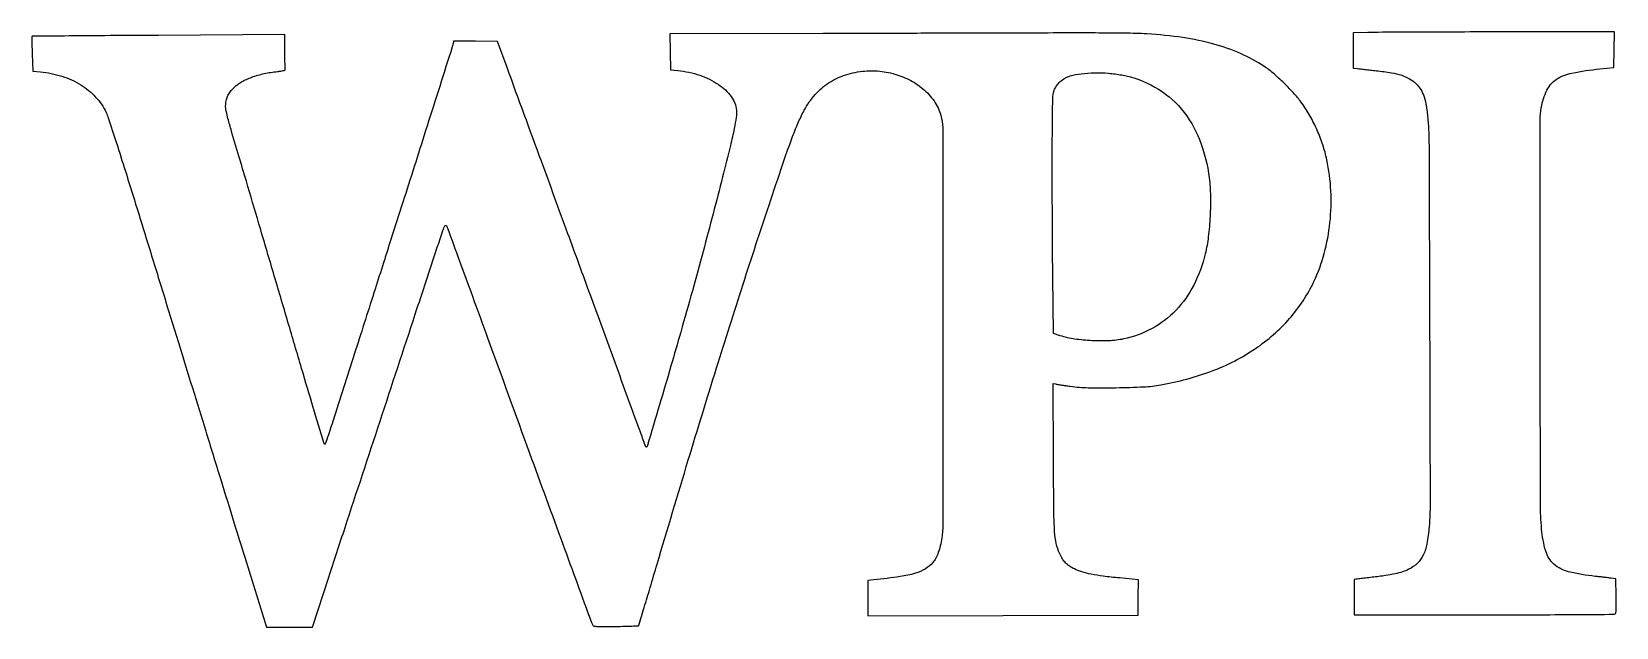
# Model space of a CAD drawing. Extents: x 63 to 1585, y 56 to 628.
import ezdxf

# ---------------------------------------------------------------- set-up
doc = ezdxf.new("R2010")
doc.units = 0

msp = doc.modelspace()

# ---------------------------------------------------------------- linework, layer by layer
for points in [[(823.2264, 626.250024), (675.952801, 625.993375), (676.2264, 608.746688), (676.5, 591.5), (683.5, 590.74213, -0.052938), (704.774626, 586.126924, -0.069445), (722.586359, 577.344893, -0.083329), (734.805977, 565.660464, -0.140608), (739.791561, 552.499961, -0.05595), (739.592552, 545.650198, -0.015896), (737.759967, 535.139466, -0.009049), (734.029224, 518.650101, -0.001681), (726.524155, 488.5, -0.002113), (717.454784, 453.210342, -0.001931), (707.814189, 416.918036, -0.00185), (697.480446, 379.168934, -0.001585), (686.327651, 339.5, -0.001795), (676.949648, 306.989022, -0.001173), (665.910336, 269.55485, -0.000084), (654.272903, 230.455136, -0.124625), (653.512518, 229.179185, -0.542701), (652.929565, 229.302856, -0.002652), (650.376308, 236.045204, -0.00165), (645.538688, 249.159455, -0.00003), (620.041994, 319, 0.000131), (599.575753, 375.02584, 0.000113), (578.004905, 433.986191, 0.000091), (552.490882, 503.63651, 0.000043), (519.545067, 593.5), (510.377105, 618.5), (489.308865, 618.769538), (468.240624, 619.039075), (467.757936, 616.769538, -0.024366), (466.910916, 613.56334, -0.000021), (442.723905, 537.281189, -0.00026), (420.815826, 468.321132, -0.000749), (405.517107, 420.5, 0.000351), (400.871448, 406.01821, 0.000075), (392.81828, 380.840625, 0.000078), (383.495631, 351.66333, 0.000074), (374.027669, 322, -0.000124), (353.520074, 257.771362, -0.003358), (347.967308, 240.789503, -0.006732), (344.960561, 232.185785, -0.642429), (343.964484, 232.106869, -0.054582), (343.466327, 233.289298, -0.000036), (333.415565, 267.018893, -0.000445), (322.251571, 304.616596, -0.000272), (309.14188, 349, 0.000104), (295.144879, 396.446104, 0.000107), (281.242977, 443.496875, 0.000103), (269.160923, 484.325418, 0.000449), (261.97811, 508.5, -0.001149), (254.427236, 534.044328, -0.008803), (251.120802, 546.108121, -0.018119), (249.54685, 553.361979, -0.064966), (249.32133, 558.08785, -0.037943), (250.074631, 562.818364, -0.056466), (251.497332, 566.757657, -0.052867), (253.84415, 570.45941, -0.028692), (257.433302, 574.485934, -0.070402), (264.490907, 579.793773, -0.038334), (274.377049, 584.299372, -0.034485), (286.201354, 587.725763, -0.028435), (299.173702, 589.769377, 0.010959), (302.417777, 590.164874, 0.031081), (304.648255, 590.629506, 0.044055), (306.054532, 591.151732, 0.311255), (306.4, 591.75, -0.016039), (306.35589, 592.672971, -0.00032), (306.285313, 597.365177, -0.000761), (306.214728, 602.84614, -0.000511), (306.15, 609.110176), (306, 625.220353), (184.75, 624.491427, 0.000248), (138.232116, 624.188668, 0.000412), (99.011732, 623.881572, 0.00001), (63.486496, 623.573373, 0.183226), (63.141003, 623.438921, 0.2175), (63.002809, 623.120012, 0.000614), (63.100844, 618.372925, 0.003433), (63.255781, 612.984198, 0.002118), (63.508415, 606.64737), (64.234825, 590.1794), (71.367412, 589.478028, -0.051465), (92.056499, 585.265683, -0.062495), (110.042902, 577.048856, -0.067144), (124.410145, 565.252787, -0.075624), (134.466534, 550.5, -0.032996), (136.551582, 545.300601, -0.00088), (144.186449, 521.7625, -0.001836), (153.011013, 494.044436, -0.001256), (162.839349, 462.5, -0.000027), (174.527654, 424.64425, -0.000014), (189.159711, 377.240625, -0.000014), (204.212887, 328.463115, -0.000021), (217.314161, 286, 0.000094), (230.119505, 244.517727, 0.000071), (244.249073, 198.799272, 0.000071), (257.571893, 155.734537, 0.000163), (267.637353, 123.252842), (288.5, 56.005684), (310.541399, 56.002842), (332.582799, 56), (348.365236, 104.25, -0.000373), (363.934312, 151.727783, -0.000047), (397.585665, 254.05664, -0.000056), (431.404165, 356.821911, -0.000223), (452.234305, 420, -0.001151), (457.553153, 435.984239, -0.022778), (459.417124, 440.80312, -0.215425), (460.566793, 441.835718, -0.389835), (461.627649, 441.341477, -0.010271), (462.604788, 438.828465, -0.000036), (473.697865, 408.460462, -0.000195), (486.243112, 374.067819, -0.000122), (500.887393, 333.841477, 0.000164), (541.112613, 223.375558, 0.000327), (573.037818, 135.969922, 0.000027), (600.650675, 60.536446, 0.044389), (601.843796, 58, 0.22612), (603.046283, 57.181504, 0.02539), (606.42539, 56.835277, 0.01485), (612.242006, 56.709396, 0.002145), (624.109727, 56.855963, 0.001532), (632.337742, 57.018109, 0.002487), (639.327975, 57.212082, 0.00037), (645.520991, 57.419354, 0.182085), (645.879124, 57.568421, 0.131693), (646.094779, 57.916813, 0.000035), (651.262668, 75.089036, 0.000661), (656.96893, 94.146273, 0.000401), (663.673695, 116.712458, -0.001447), (693.601742, 216.674702, -0.002073), (720.755143, 305.099272, -0.00229), (746.244099, 385.593594, -0.002705), (771.117268, 461.5, -0.001257), (784.487007, 501.234331, -0.00625), (792.332565, 523.442289, -0.011064), (798.181691, 538.33604, -0.01871), (803.815815, 550.5, -0.056229), (814.076604, 566.041733, -0.067442), (827.006509, 577.853998, -0.06734), (842.630679, 585.812177, -0.055823), (860.841236, 589.981893, -0.053309), (877.504679, 590.09927, -0.052147), (893.945573, 586.703605, -0.053095), (909.050032, 580.067427, -0.059824), (921.765466, 570.608922, -0.034436), (927.246677, 564.640683, -0.037), (931.713947, 558.111976, -0.038717), (934.992182, 551.303204, -0.047149), (936.927073, 544.5, -0.045565), (937.962023, 533.25731, -0.000081), (938.069172, 343.905191, -0.000099), (938.107727, 155.665912, -0.037212), (937.089322, 142, -0.020704), (935.622151, 134.37846, -0.029577), (933.648381, 127.781474, -0.03392), (931.222429, 122.314861, -0.055674), (928.380655, 118.131607, -0.080861), (921.1097, 111.988958, -0.063668), (911.653472, 107.845846, -0.036123), (897.185098, 104.708052, -0.007792), (871.75, 101.492208), (866, 100.856087), (866, 83.924299), (866, 66.992511), (995.75, 67.246255), (1125.5, 67.5), (1125.772893, 84.582115), (1126.045786, 101.664231), (1107.574256, 103.399638, -0.008062), (1092.19456, 105.095141, -0.017609), (1080.490747, 106.997561, -0.022834), (1071.412215, 109.23859, -0.042475), (1064.355663, 111.996442, -0.034672), (1059.613804, 114.754335, -0.052748), (1055.976933, 117.826973, -0.051657), (1053.011759, 121.642247, -0.031642), (1050.30672, 126.662925, -0.053938), (1047.05884, 136.361212, -0.037472), (1045.439684, 147.81181, -0.013798), (1044.702212, 167.225028, -0.001111), (1044.285068, 218.376153), (1043.858597, 290.252306), (1046.179298, 289.682869, 0.019878), (1047.666399, 289.380076, 0.001876), (1051.343294, 288.796638, 0.002399), (1055.734934, 288.138229, 0.001886), (1060.5, 287.465545, 0.029556), (1077.646604, 286.136164, 0.00846), (1104.317209, 286.099874, 0.008375), (1130.908607, 286.959301, 0.031145), (1147.554629, 288.820162, 0.046252), (1196.582916, 302.180117, 0.059013), (1238.180112, 323.644087, 0.063779), (1271.073315, 352.589051, 0.06996), (1294.418987, 388.060788, 0.045199), (1304.325332, 415.027205, 0.038967), (1309.844708, 444.713468, 0.038479), (1310.732248, 475.29841, 0.041227), (1306.846977, 504.943332, 0.026005), (1302.967367, 519.254679, 0.024393), (1297.553116, 533.402437, 0.024494), (1290.813614, 546.894759, 0.026824), (1282.969336, 559.244981, 0.02979), (1275.782353, 568.149509, 0.014883), (1265.716333, 578.5639, 0.014841), (1255.155587, 588.264355, 0.033065), (1246.453235, 594.841256, 0.043104), (1224.09064, 606.910827, 0.034739), (1198.328264, 616.004024, 0.030779), (1168.53474, 622.302121, 0.020818), (1134, 625.947086, 0.01197), (1123.426623, 626.365872, 0.001677), (1101.561925, 626.634686, 0.001822), (1074.610297, 626.777412, 0.001246), (1044, 626.751672, -0.000202), (1005.957113, 626.640255, -0.000063), (948.829005, 626.503251, -0.000063), (885.001411, 626.366256, -0.000069)], [(1346.25, 627.252282), (1332, 626.945087), (1332, 610.033816), (1332, 593.122546), (1336.25, 592.600239, 0.001787), (1338.705803, 592.307339, 0.000311), (1343.341312, 591.774197, 0.000338), (1348.780614, 591.155768, 0.000303), (1354.422551, 590.521632, -0.013374), (1368.857006, 588.515937, -0.037707), (1378.744399, 586.094298, -0.052446), (1386.114358, 582.799826, -0.058751), (1392.334734, 578.143975, -0.065271), (1396.966835, 572.422209, -0.057047), (1400.222004, 565.439323, -0.042914), (1402.443856, 556.219196, -0.017561), (1403.930494, 543.413888, -0.019172), (1404.976147, 518.603906, -0.000205), (1405.553884, 347.317273, -0.000184), (1406.001167, 175.011681, -0.021525), (1405.088453, 152.6624, -0.023478), (1402.913748, 136.132152, -0.067139), (1399.364553, 125.121781, -0.091607), (1393.794837, 117.460513, -0.07574), (1385.5, 111.684255, -0.036341), (1379.542848, 109.274147, -0.024207), (1372.429724, 107.356067, -0.017871), (1363.189699, 105.681862, -0.00705), (1350.372592, 104.013893, 0.000005), (1343.885692, 103.262494, 0.000008), (1338.382886, 102.624946, 0.000001), (1333.451982, 102.053573, 0.000842), (1333.25, 102.029823, 0.375413), (1333.147478, 101.916135, 0.000213), (1333.073437, 97.015011, 0.002292), (1333.017969, 91.520685, 0.001378), (1333, 85), (1333, 68), (1457.75, 68.015313, 0.000608), (1505.672586, 68.079431, 0.000998), (1546.229398, 68.263928, 0.000075), (1582.645878, 68.507741, 0.140576), (1583.775611, 68.840158, 0.221989), (1584.416501, 69.843539, 0.018374), (1584.71723, 73.007097, 0.015099), (1584.853656, 77.906941, 0.00361), (1584.775611, 86.052644), (1584.5, 102.455597), (1580, 103.113202, 0.005531), (1577.566294, 103.441398, 0.001388), (1573.590625, 103.921626, 0.001417), (1569.041406, 104.44526, 0.001427), (1564.5, 104.941839, -0.032132), (1539.090174, 109.311462, -0.123316), (1524.968424, 116.662252, -0.142229), (1517.085453, 129.155038, -0.04817), (1513.111406, 150.5, -0.021519), (1512.006217, 175.166054, -0.000203), (1511.76361, 356.354412, -0.000096), (1511.624882, 543.181032, -0.047108), (1512.733786, 554.994353, -0.063963), (1518.243614, 571.875268, -0.136595), (1527.161591, 582.151471, -0.098342), (1542.21458, 588.312336, -0.023715), (1569, 592.223786), (1582.5, 593.545342), (1582.773614, 610.772671), (1583.047228, 628), (1471.773614, 627.779738, 0.000233), (1428.109945, 627.673003, 0.000323), (1389.000687, 627.53394, 0.000197), (1356.067588, 627.382587, 0.004141)], [(1110.012688, 586.438108, -0.081857), (1141.705296, 574.840005, -0.088575), (1167.023491, 553.907537, -0.083225), (1184.65032, 524.312892, -0.062574), (1193.898671, 487.5, -0.026023), (1195.088477, 470.312016, -0.017357), (1194.740437, 450.575703, -0.017419), (1193.035332, 431.066506, -0.027799), (1190.079175, 414.596526, -0.05938), (1179.040306, 384.523668, -0.073964), (1161.808415, 360.288128, -0.077352), (1138.975161, 342.906481, -0.073312), (1111.521684, 332.888315, -0.039247), (1097.612397, 331.139358, -0.024366), (1081.149101, 331.173813, -0.02432), (1064.697874, 332.815245, -0.037892), (1050.813575, 335.975861), (1044.242312, 338.005518), (1043.523427, 419.252759, -0.001187), (1043.101419, 484.444779, -0.003353), (1043.22018, 529.985749, -0.002016), (1043.672288, 563.858246, -0.073771), (1044.941482, 571.4967, -0.075663), (1047.138943, 575.899111, -0.054763), (1050.773629, 580.014761, -0.053193), (1055.349226, 583.362639, -0.060694), (1060.335297, 585.495143, -0.04157), (1070.890279, 587.63274, -0.024441), (1083.746947, 588.506436, -0.023691), (1097.295718, 588.121628, -0.027933)]]:
    msp.add_lwpolyline(points, format="xyb", close=True)

doc.saveas('drawing.dxf')
